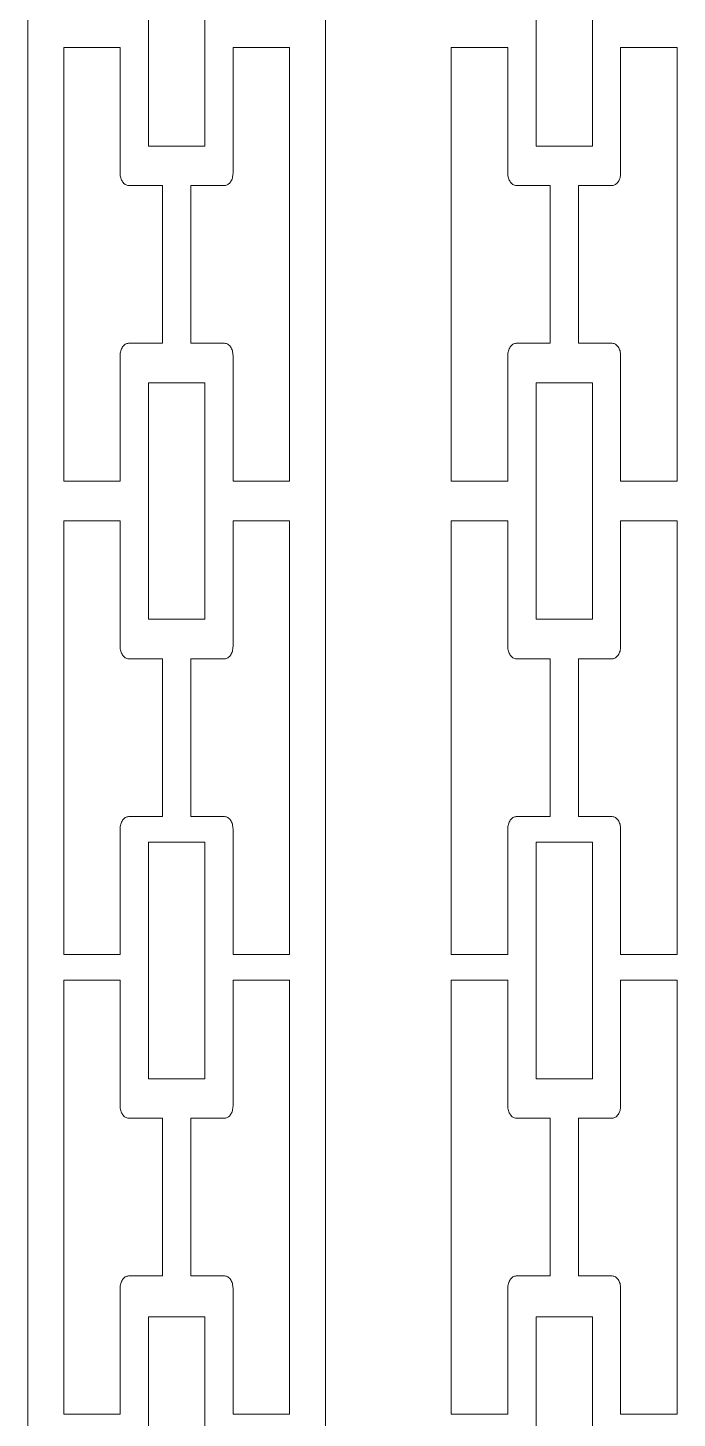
# Model space of a CAD drawing. Header units: centimetres. Extents: x 10.1 to 19.8, y -9.5 to 9.5.
# Drawn here: x 10.118 to 11.92, y 1.97 to 5.829 of the extents above; entities that cross this region are included whole.
import ezdxf

# ---------------------------------------------------------------- set-up
doc = ezdxf.new("R2010")
doc.units = ezdxf.units.CM
doc.header["$MEASUREMENT"] = 0
doc.layers.add('layer 1', color=7, linetype='Continuous')

msp = doc.modelspace()

# ---------------------------------------------------------------- linework, layer by layer
at = {"layer": 'layer 1', "color": 250, "lineweight": 9}
for points, knots in [([(10.11781, 9.45931), (10.39316, 9.45931), (10.66852, 9.45931), (10.94387, 9.45931), (10.94387, 9.45931), (10.94387, 3.12603), (10.94387, -3.20733), (10.94387, -9.54069), (10.94387, -9.54069), (10.66852, -9.54069), (10.39316, -9.54069), (10.11781, -9.54069), (10.11781, -9.54069), (10.11781, -3.20733), (10.11781, 3.12603), (10.11781, 9.45931)], [0, 0, 0, 0, 0.2, 0.2, 0.2, 0.2, 0.4, 0.4, 0.4, 0.4, 0.6, 0.6, 0.6, 0.6, 1, 1, 1, 1]), ([(10.4525, 5.50107), (10.4525, 5.71998), (10.4525, 5.93887), (10.4525, 6.15788), (10.4525, 6.15788), (10.50469, 6.15788), (10.55698, 6.15788), (10.60922, 6.15788), (10.60922, 6.15788), (10.60922, 5.93887), (10.60922, 5.71998), (10.60922, 5.50107), (10.60922, 5.50107), (10.55698, 5.50107), (10.50469, 5.50107), (10.4525, 5.50107)], [0, 0, 0, 0, 0.2, 0.2, 0.2, 0.2, 0.4, 0.4, 0.4, 0.4, 0.6, 0.6, 0.6, 0.6, 1, 1, 1, 1]), ([(11.52823, 5.50107), (11.52823, 5.71998), (11.52823, 5.93887), (11.52823, 6.15788), (11.52823, 6.15788), (11.58049, 6.15788), (11.63273, 6.15788), (11.68497, 6.15788), (11.68497, 6.15788), (11.68497, 5.93887), (11.68497, 5.71998), (11.68497, 5.50107), (11.68497, 5.50107), (11.63273, 5.50107), (11.58049, 5.50107), (11.52823, 5.50107)], [0, 0, 0, 0, 0.2, 0.2, 0.2, 0.2, 0.4, 0.4, 0.4, 0.4, 0.6, 0.6, 0.6, 0.6, 1, 1, 1, 1]), ([(10.21734, 4.57075), (10.21734, 4.9721), (10.21734, 5.37338), (10.21734, 5.77475), (10.21734, 5.77475), (10.2696, 5.77475), (10.32184, 5.77475), (10.37408, 5.77475), (10.37408, 5.77475), (10.37408, 5.65851), (10.37408, 5.54224), (10.37408, 5.42608), (10.37408, 5.42608), (10.37422, 5.42367), (10.37439, 5.42128), (10.3745, 5.41896), (10.3745, 5.41896), (10.37494, 5.4168), (10.37543, 5.41474), (10.37585, 5.41265), (10.37585, 5.41265), (10.37661, 5.41072), (10.37743, 5.40882), (10.37821, 5.40689), (10.37821, 5.40689), (10.37914, 5.40513), (10.38005, 5.40346), (10.38093, 5.40169), (10.38093, 5.40169), (10.38214, 5.40032), (10.3833, 5.39898), (10.38448, 5.39761), (10.38448, 5.39761), (10.38576, 5.39649), (10.38708, 5.39538), (10.3884, 5.39427), (10.3884, 5.39427), (10.38989, 5.39362), (10.3914, 5.39306), (10.39293, 5.39241), (10.39293, 5.39241), (10.39448, 5.39209), (10.39604, 5.39185), (10.39762, 5.39153), (10.39762, 5.39153), (10.42895, 5.39153), (10.46032, 5.39153), (10.49168, 5.39153), (10.49168, 5.39153), (10.49168, 5.24569), (10.49168, 5.09979), (10.49168, 4.95398), (10.49168, 4.95398), (10.46032, 4.95398), (10.42895, 4.95398), (10.39762, 4.95398), (10.39762, 4.95398), (10.39604, 4.95365), (10.39448, 4.9534), (10.39293, 4.95307), (10.39293, 4.95307), (10.3914, 4.95235), (10.38989, 4.95163), (10.3884, 4.95094), (10.3884, 4.95094), (10.38708, 4.9498), (10.38576, 4.94878), (10.38448, 4.94764), (10.38448, 4.94764), (10.3833, 4.9463), (10.38214, 4.94493), (10.38093, 4.94358), (10.38093, 4.94358), (10.38005, 4.94189), (10.37914, 4.94028), (10.37821, 4.93861), (10.37821, 4.93861), (10.37743, 4.93662), (10.37661, 4.93462), (10.37585, 4.93263), (10.37585, 4.93263), (10.37543, 4.93047), (10.37494, 4.92838), (10.3745, 4.92631), (10.3745, 4.92631), (10.37439, 4.92399), (10.37422, 4.92174), (10.37408, 4.91942), (10.37408, 4.91942), (10.37408, 4.80325), (10.37408, 4.687), (10.37408, 4.57075), (10.37408, 4.57075), (10.32184, 4.57075), (10.2696, 4.57075), (10.21734, 4.57075)], [0, 0, 0, 0, 0.04, 0.04, 0.04, 0.04, 0.08, 0.08, 0.08, 0.08, 0.12, 0.12, 0.12, 0.12, 0.16, 0.16, 0.16, 0.16, 0.2, 0.2, 0.2, 0.2, 0.24, 0.24, 0.24, 0.24, 0.28, 0.28, 0.28, 0.28, 0.32, 0.32, 0.32, 0.32, 0.36, 0.36, 0.36, 0.36, 0.4, 0.4, 0.4, 0.4, 0.44, 0.44, 0.44, 0.44, 0.48, 0.48, 0.48, 0.48, 0.52, 0.52, 0.52, 0.52, 0.56, 0.56, 0.56, 0.56, 0.6, 0.6, 0.6, 0.6, 0.64, 0.64, 0.64, 0.64, 0.68, 0.68, 0.68, 0.68, 0.72, 0.72, 0.72, 0.72, 0.76, 0.76, 0.76, 0.76, 0.8, 0.8, 0.8, 0.8, 0.84, 0.84, 0.84, 0.84, 0.88, 0.88, 0.88, 0.88, 0.92, 0.92, 0.92, 0.92, 1, 1, 1, 1]), ([(10.84433, 5.77475), (10.84433, 5.37338), (10.84433, 4.9721), (10.84433, 4.57075), (10.84433, 4.57075), (10.79205, 4.57075), (10.73972, 4.57075), (10.68738, 4.57075), (10.68738, 4.57075), (10.68738, 4.687), (10.68738, 4.80325), (10.68738, 4.91942), (10.68738, 4.91942), (10.68727, 4.92174), (10.68715, 4.92399), (10.68699, 4.92631), (10.68699, 4.92631), (10.68655, 4.92838), (10.68611, 4.93047), (10.68562, 4.93263), (10.68562, 4.93263), (10.6849, 4.93462), (10.68418, 4.93662), (10.68346, 4.93861), (10.68346, 4.93861), (10.68258, 4.94028), (10.68163, 4.94189), (10.68075, 4.94358), (10.68075, 4.94358), (10.67956, 4.94493), (10.67838, 4.9463), (10.67724, 4.94764), (10.67724, 4.94764), (10.67583, 4.94878), (10.67448, 4.9498), (10.67306, 4.95094), (10.67306, 4.95094), (10.67163, 4.95163), (10.67023, 4.95235), (10.66879, 4.95307), (10.66879, 4.95307), (10.66724, 4.9534), (10.66564, 4.95365), (10.66408, 4.95398), (10.66408, 4.95398), (10.63273, 4.95398), (10.60135, 4.95398), (10.57002, 4.95398), (10.57002, 4.95398), (10.57002, 5.09979), (10.57002, 5.24569), (10.57002, 5.39153), (10.57002, 5.39153), (10.60135, 5.39153), (10.63273, 5.39153), (10.66408, 5.39153), (10.66408, 5.39153), (10.66564, 5.39185), (10.66724, 5.39209), (10.66879, 5.39241), (10.66879, 5.39241), (10.67023, 5.39306), (10.67163, 5.39362), (10.67306, 5.39427), (10.67306, 5.39427), (10.67448, 5.39538), (10.67583, 5.39649), (10.67724, 5.39761), (10.67724, 5.39761), (10.67838, 5.39898), (10.67956, 5.40032), (10.68075, 5.40169), (10.68075, 5.40169), (10.68163, 5.40346), (10.68258, 5.40513), (10.68346, 5.40689), (10.68346, 5.40689), (10.68418, 5.40882), (10.6849, 5.41072), (10.68562, 5.41265), (10.68562, 5.41265), (10.68611, 5.41474), (10.68655, 5.4168), (10.68699, 5.41896), (10.68699, 5.41896), (10.68715, 5.42128), (10.68727, 5.42367), (10.68738, 5.42608), (10.68738, 5.42608), (10.68738, 5.54224), (10.68738, 5.65851), (10.68738, 5.77475), (10.68738, 5.77475), (10.73972, 5.77475), (10.79205, 5.77475), (10.84433, 5.77475)], [0, 0, 0, 0, 0.04, 0.04, 0.04, 0.04, 0.08, 0.08, 0.08, 0.08, 0.12, 0.12, 0.12, 0.12, 0.16, 0.16, 0.16, 0.16, 0.2, 0.2, 0.2, 0.2, 0.24, 0.24, 0.24, 0.24, 0.28, 0.28, 0.28, 0.28, 0.32, 0.32, 0.32, 0.32, 0.36, 0.36, 0.36, 0.36, 0.4, 0.4, 0.4, 0.4, 0.44, 0.44, 0.44, 0.44, 0.48, 0.48, 0.48, 0.48, 0.52, 0.52, 0.52, 0.52, 0.56, 0.56, 0.56, 0.56, 0.6, 0.6, 0.6, 0.6, 0.64, 0.64, 0.64, 0.64, 0.68, 0.68, 0.68, 0.68, 0.72, 0.72, 0.72, 0.72, 0.76, 0.76, 0.76, 0.76, 0.8, 0.8, 0.8, 0.8, 0.84, 0.84, 0.84, 0.84, 0.88, 0.88, 0.88, 0.88, 0.92, 0.92, 0.92, 0.92, 1, 1, 1, 1]), ([(11.2931, 4.57075), (11.2931, 4.9721), (11.2931, 5.37338), (11.2931, 5.77475), (11.2931, 5.77475), (11.34533, 5.77475), (11.3976, 5.77475), (11.44984, 5.77475), (11.44984, 5.77475), (11.44984, 5.65851), (11.44984, 5.54224), (11.44984, 5.42608), (11.44984, 5.42608), (11.44998, 5.42367), (11.45012, 5.42128), (11.45026, 5.41896), (11.45026, 5.41896), (11.45067, 5.4168), (11.45116, 5.41474), (11.4516, 5.41265), (11.4516, 5.41265), (11.45239, 5.41072), (11.45316, 5.40882), (11.45397, 5.40689), (11.45397, 5.40689), (11.45487, 5.40513), (11.4558, 5.40346), (11.45673, 5.40169), (11.45673, 5.40169), (11.45787, 5.40032), (11.45907, 5.39898), (11.46023, 5.39761), (11.46023, 5.39761), (11.46156, 5.39649), (11.46283, 5.39538), (11.46416, 5.39427), (11.46416, 5.39427), (11.46564, 5.39362), (11.46715, 5.39306), (11.46868, 5.39241), (11.46868, 5.39241), (11.47024, 5.39209), (11.47179, 5.39185), (11.47335, 5.39153), (11.47335, 5.39153), (11.50472, 5.39153), (11.53608, 5.39153), (11.56741, 5.39153), (11.56741, 5.39153), (11.56741, 5.24569), (11.56741, 5.09979), (11.56741, 4.95398), (11.56741, 4.95398), (11.53608, 4.95398), (11.50472, 4.95398), (11.47335, 4.95398), (11.47335, 4.95398), (11.47179, 4.95365), (11.47024, 4.9534), (11.46868, 4.95307), (11.46868, 4.95307), (11.46715, 4.95235), (11.46564, 4.95163), (11.46416, 4.95094), (11.46416, 4.95094), (11.46283, 4.9498), (11.46156, 4.94878), (11.46023, 4.94764), (11.46023, 4.94764), (11.45907, 4.9463), (11.45787, 4.94493), (11.45673, 4.94358), (11.45673, 4.94358), (11.4558, 4.94189), (11.45487, 4.94028), (11.45397, 4.93861), (11.45397, 4.93861), (11.45316, 4.93662), (11.45239, 4.93462), (11.4516, 4.93263), (11.4516, 4.93263), (11.45116, 4.93047), (11.45067, 4.92838), (11.45026, 4.92631), (11.45026, 4.92631), (11.45012, 4.92399), (11.44998, 4.92174), (11.44984, 4.91942), (11.44984, 4.91942), (11.44984, 4.80325), (11.44984, 4.687), (11.44984, 4.57075), (11.44984, 4.57075), (11.3976, 4.57075), (11.34533, 4.57075), (11.2931, 4.57075)], [0, 0, 0, 0, 0.04, 0.04, 0.04, 0.04, 0.08, 0.08, 0.08, 0.08, 0.12, 0.12, 0.12, 0.12, 0.16, 0.16, 0.16, 0.16, 0.2, 0.2, 0.2, 0.2, 0.24, 0.24, 0.24, 0.24, 0.28, 0.28, 0.28, 0.28, 0.32, 0.32, 0.32, 0.32, 0.36, 0.36, 0.36, 0.36, 0.4, 0.4, 0.4, 0.4, 0.44, 0.44, 0.44, 0.44, 0.48, 0.48, 0.48, 0.48, 0.52, 0.52, 0.52, 0.52, 0.56, 0.56, 0.56, 0.56, 0.6, 0.6, 0.6, 0.6, 0.64, 0.64, 0.64, 0.64, 0.68, 0.68, 0.68, 0.68, 0.72, 0.72, 0.72, 0.72, 0.76, 0.76, 0.76, 0.76, 0.8, 0.8, 0.8, 0.8, 0.84, 0.84, 0.84, 0.84, 0.88, 0.88, 0.88, 0.88, 0.92, 0.92, 0.92, 0.92, 1, 1, 1, 1]), ([(11.92006, 5.77475), (11.92006, 5.37338), (11.92006, 4.9721), (11.92006, 4.57075), (11.92006, 4.57075), (11.8678, 4.57075), (11.81547, 4.57075), (11.76314, 4.57075), (11.76314, 4.57075), (11.76314, 4.687), (11.76314, 4.80325), (11.76314, 4.91942), (11.76314, 4.91942), (11.76302, 4.92174), (11.76288, 4.92399), (11.76279, 4.92631), (11.76279, 4.92631), (11.7623, 4.92838), (11.76186, 4.93047), (11.76137, 4.93263), (11.76137, 4.93263), (11.76065, 4.93462), (11.75993, 4.93662), (11.75921, 4.93861), (11.75921, 4.93861), (11.75833, 4.94028), (11.7574, 4.94189), (11.7565, 4.94358), (11.7565, 4.94358), (11.75529, 4.94493), (11.75413, 4.9463), (11.75297, 4.94764), (11.75297, 4.94764), (11.75158, 4.94878), (11.75021, 4.9498), (11.74886, 4.95094), (11.74886, 4.95094), (11.74743, 4.95163), (11.74599, 4.95235), (11.74455, 4.95307), (11.74455, 4.95307), (11.74299, 4.9534), (11.74139, 4.95365), (11.73984, 4.95398), (11.73984, 4.95398), (11.70848, 4.95398), (11.67715, 4.95398), (11.64578, 4.95398), (11.64578, 4.95398), (11.64578, 5.09979), (11.64578, 5.24569), (11.64578, 5.39153), (11.64578, 5.39153), (11.67715, 5.39153), (11.70848, 5.39153), (11.73984, 5.39153), (11.73984, 5.39153), (11.74139, 5.39185), (11.74299, 5.39209), (11.74455, 5.39241), (11.74455, 5.39241), (11.74599, 5.39306), (11.74743, 5.39362), (11.74886, 5.39427), (11.74886, 5.39427), (11.75021, 5.39538), (11.75158, 5.39649), (11.75297, 5.39761), (11.75297, 5.39761), (11.75413, 5.39898), (11.75529, 5.40032), (11.7565, 5.40169), (11.7565, 5.40169), (11.7574, 5.40346), (11.75833, 5.40513), (11.75921, 5.40689), (11.75921, 5.40689), (11.75993, 5.40882), (11.76065, 5.41072), (11.76137, 5.41265), (11.76137, 5.41265), (11.76186, 5.41474), (11.7623, 5.4168), (11.76279, 5.41896), (11.76279, 5.41896), (11.76288, 5.42128), (11.76302, 5.42367), (11.76314, 5.42608), (11.76314, 5.42608), (11.76314, 5.54224), (11.76314, 5.65851), (11.76314, 5.77475), (11.76314, 5.77475), (11.81547, 5.77475), (11.8678, 5.77475), (11.92006, 5.77475)], [0, 0, 0, 0, 0.04, 0.04, 0.04, 0.04, 0.08, 0.08, 0.08, 0.08, 0.12, 0.12, 0.12, 0.12, 0.16, 0.16, 0.16, 0.16, 0.2, 0.2, 0.2, 0.2, 0.24, 0.24, 0.24, 0.24, 0.28, 0.28, 0.28, 0.28, 0.32, 0.32, 0.32, 0.32, 0.36, 0.36, 0.36, 0.36, 0.4, 0.4, 0.4, 0.4, 0.44, 0.44, 0.44, 0.44, 0.48, 0.48, 0.48, 0.48, 0.52, 0.52, 0.52, 0.52, 0.56, 0.56, 0.56, 0.56, 0.6, 0.6, 0.6, 0.6, 0.64, 0.64, 0.64, 0.64, 0.68, 0.68, 0.68, 0.68, 0.72, 0.72, 0.72, 0.72, 0.76, 0.76, 0.76, 0.76, 0.8, 0.8, 0.8, 0.8, 0.84, 0.84, 0.84, 0.84, 0.88, 0.88, 0.88, 0.88, 0.92, 0.92, 0.92, 0.92, 1, 1, 1, 1]), ([(10.4525, 4.18762), (10.4525, 4.40647), (10.4525, 4.62536), (10.4525, 4.84418), (10.4525, 4.84418), (10.50469, 4.84418), (10.55698, 4.84418), (10.60922, 4.84418), (10.60922, 4.84418), (10.60922, 4.62536), (10.60922, 4.40647), (10.60922, 4.18762), (10.60922, 4.18762), (10.55698, 4.18762), (10.50469, 4.18762), (10.4525, 4.18762)], [0, 0, 0, 0, 0.2, 0.2, 0.2, 0.2, 0.4, 0.4, 0.4, 0.4, 0.6, 0.6, 0.6, 0.6, 1, 1, 1, 1]), ([(11.52823, 4.18762), (11.52823, 4.40647), (11.52823, 4.62536), (11.52823, 4.84418), (11.52823, 4.84418), (11.58049, 4.84418), (11.63273, 4.84418), (11.68497, 4.84418), (11.68497, 4.84418), (11.68497, 4.62536), (11.68497, 4.40647), (11.68497, 4.18762), (11.68497, 4.18762), (11.63273, 4.18762), (11.58049, 4.18762), (11.52823, 4.18762)], [0, 0, 0, 0, 0.2, 0.2, 0.2, 0.2, 0.4, 0.4, 0.4, 0.4, 0.6, 0.6, 0.6, 0.6, 1, 1, 1, 1]), ([(10.21734, 3.25685), (10.21734, 3.65826), (10.21734, 4.05961), (10.21734, 4.46108), (10.21734, 4.46108), (10.2696, 4.46108), (10.32184, 4.46108), (10.37408, 4.46108), (10.37408, 4.46108), (10.37408, 4.34481), (10.37408, 4.22856), (10.37408, 4.11239), (10.37408, 4.11239), (10.37422, 4.11006), (10.37439, 4.10784), (10.3745, 4.10552), (10.3745, 4.10552), (10.37494, 4.10336), (10.37543, 4.10113), (10.37585, 4.09897), (10.37585, 4.09897), (10.37661, 4.09705), (10.37743, 4.09512), (10.37821, 4.09322), (10.37821, 4.09322), (10.37914, 4.09145), (10.38005, 4.08976), (10.38093, 4.08802), (10.38093, 4.08802), (10.38214, 4.08665), (10.3833, 4.08528), (10.38448, 4.08393), (10.38448, 4.08393), (10.38576, 4.08282), (10.38708, 4.08171), (10.3884, 4.08066), (10.3884, 4.08066), (10.38989, 4.08001), (10.3914, 4.07936), (10.39293, 4.07873), (10.39293, 4.07873), (10.39448, 4.07841), (10.39604, 4.07818), (10.39762, 4.07785), (10.39762, 4.07785), (10.42895, 4.07785), (10.46032, 4.07785), (10.49168, 4.07785), (10.49168, 4.07785), (10.49168, 3.93195), (10.49168, 3.78595), (10.49168, 3.63995), (10.49168, 3.63995), (10.46032, 3.63995), (10.42895, 3.63995), (10.39762, 3.63995), (10.39762, 3.63995), (10.39604, 3.63979), (10.39448, 3.63965), (10.39293, 3.63949), (10.39293, 3.63949), (10.3914, 3.63868), (10.38989, 3.63796), (10.3884, 3.63724), (10.3884, 3.63724), (10.38708, 3.63629), (10.38576, 3.63524), (10.38448, 3.6342), (10.38448, 3.6342), (10.3833, 3.63276), (10.38214, 3.63132), (10.38093, 3.62988), (10.38093, 3.62988), (10.38005, 3.62812), (10.37914, 3.62635), (10.37821, 3.62468), (10.37821, 3.62468), (10.37743, 3.62278), (10.37661, 3.62085), (10.37585, 3.61893), (10.37585, 3.61893), (10.37543, 3.6167), (10.37494, 3.61454), (10.3745, 3.61238), (10.3745, 3.61238), (10.37439, 3.61006), (10.37422, 3.60781), (10.37408, 3.60551), (10.37408, 3.60551), (10.37408, 3.48925), (10.37408, 3.37309), (10.37408, 3.25685), (10.37408, 3.25685), (10.32184, 3.25685), (10.2696, 3.25685), (10.21734, 3.25685)], [0, 0, 0, 0, 0.04, 0.04, 0.04, 0.04, 0.08, 0.08, 0.08, 0.08, 0.12, 0.12, 0.12, 0.12, 0.16, 0.16, 0.16, 0.16, 0.2, 0.2, 0.2, 0.2, 0.24, 0.24, 0.24, 0.24, 0.28, 0.28, 0.28, 0.28, 0.32, 0.32, 0.32, 0.32, 0.36, 0.36, 0.36, 0.36, 0.4, 0.4, 0.4, 0.4, 0.44, 0.44, 0.44, 0.44, 0.48, 0.48, 0.48, 0.48, 0.52, 0.52, 0.52, 0.52, 0.56, 0.56, 0.56, 0.56, 0.6, 0.6, 0.6, 0.6, 0.64, 0.64, 0.64, 0.64, 0.68, 0.68, 0.68, 0.68, 0.72, 0.72, 0.72, 0.72, 0.76, 0.76, 0.76, 0.76, 0.8, 0.8, 0.8, 0.8, 0.84, 0.84, 0.84, 0.84, 0.88, 0.88, 0.88, 0.88, 0.92, 0.92, 0.92, 0.92, 1, 1, 1, 1]), ([(10.84433, 4.46108), (10.84433, 4.05961), (10.84433, 3.65826), (10.84433, 3.25685), (10.84433, 3.25685), (10.79205, 3.25685), (10.73972, 3.25685), (10.68738, 3.25685), (10.68738, 3.25685), (10.68738, 3.37309), (10.68738, 3.48925), (10.68738, 3.60551), (10.68738, 3.60551), (10.68727, 3.60781), (10.68715, 3.61006), (10.68699, 3.61238), (10.68699, 3.61238), (10.68655, 3.61454), (10.68611, 3.6167), (10.68562, 3.61893), (10.68562, 3.61893), (10.6849, 3.62085), (10.68418, 3.62278), (10.68346, 3.62468), (10.68346, 3.62468), (10.68258, 3.62635), (10.68163, 3.62812), (10.68075, 3.62988), (10.68075, 3.62988), (10.67956, 3.63132), (10.67838, 3.63276), (10.67724, 3.6342), (10.67724, 3.6342), (10.67583, 3.63524), (10.67448, 3.63629), (10.67306, 3.63724), (10.67306, 3.63724), (10.67163, 3.63796), (10.67023, 3.63868), (10.66879, 3.63949), (10.66879, 3.63949), (10.66724, 3.63965), (10.66564, 3.63979), (10.66408, 3.63995), (10.66408, 3.63995), (10.63273, 3.63995), (10.60135, 3.63995), (10.57002, 3.63995), (10.57002, 3.63995), (10.57002, 3.78595), (10.57002, 3.93195), (10.57002, 4.07785), (10.57002, 4.07785), (10.60135, 4.07785), (10.63273, 4.07785), (10.66408, 4.07785), (10.66408, 4.07785), (10.66564, 4.07818), (10.66724, 4.07841), (10.66879, 4.07873), (10.66879, 4.07873), (10.67023, 4.07936), (10.67163, 4.08001), (10.67306, 4.08066), (10.67306, 4.08066), (10.67448, 4.08171), (10.67583, 4.08282), (10.67724, 4.08393), (10.67724, 4.08393), (10.67838, 4.08528), (10.67956, 4.08665), (10.68075, 4.08802), (10.68075, 4.08802), (10.68163, 4.08976), (10.68258, 4.09145), (10.68346, 4.09322), (10.68346, 4.09322), (10.68418, 4.09512), (10.6849, 4.09705), (10.68562, 4.09897), (10.68562, 4.09897), (10.68611, 4.10113), (10.68655, 4.10336), (10.68699, 4.10552), (10.68699, 4.10552), (10.68715, 4.10784), (10.68727, 4.11006), (10.68738, 4.11239), (10.68738, 4.11239), (10.68738, 4.22856), (10.68738, 4.34481), (10.68738, 4.46108), (10.68738, 4.46108), (10.73972, 4.46108), (10.79205, 4.46108), (10.84433, 4.46108)], [0, 0, 0, 0, 0.04, 0.04, 0.04, 0.04, 0.08, 0.08, 0.08, 0.08, 0.12, 0.12, 0.12, 0.12, 0.16, 0.16, 0.16, 0.16, 0.2, 0.2, 0.2, 0.2, 0.24, 0.24, 0.24, 0.24, 0.28, 0.28, 0.28, 0.28, 0.32, 0.32, 0.32, 0.32, 0.36, 0.36, 0.36, 0.36, 0.4, 0.4, 0.4, 0.4, 0.44, 0.44, 0.44, 0.44, 0.48, 0.48, 0.48, 0.48, 0.52, 0.52, 0.52, 0.52, 0.56, 0.56, 0.56, 0.56, 0.6, 0.6, 0.6, 0.6, 0.64, 0.64, 0.64, 0.64, 0.68, 0.68, 0.68, 0.68, 0.72, 0.72, 0.72, 0.72, 0.76, 0.76, 0.76, 0.76, 0.8, 0.8, 0.8, 0.8, 0.84, 0.84, 0.84, 0.84, 0.88, 0.88, 0.88, 0.88, 0.92, 0.92, 0.92, 0.92, 1, 1, 1, 1]), ([(11.2931, 3.25685), (11.2931, 3.65826), (11.2931, 4.05961), (11.2931, 4.46108), (11.2931, 4.46108), (11.34533, 4.46108), (11.3976, 4.46108), (11.44984, 4.46108), (11.44984, 4.46108), (11.44984, 4.34481), (11.44984, 4.22856), (11.44984, 4.11239), (11.44984, 4.11239), (11.44998, 4.11006), (11.45012, 4.10784), (11.45026, 4.10552), (11.45026, 4.10552), (11.45067, 4.10336), (11.45116, 4.10113), (11.4516, 4.09897), (11.4516, 4.09897), (11.45239, 4.09705), (11.45316, 4.09512), (11.45397, 4.09322), (11.45397, 4.09322), (11.45487, 4.09145), (11.4558, 4.08976), (11.45673, 4.08802), (11.45673, 4.08802), (11.45787, 4.08665), (11.45907, 4.08528), (11.46023, 4.08393), (11.46023, 4.08393), (11.46156, 4.08282), (11.46283, 4.08171), (11.46416, 4.08066), (11.46416, 4.08066), (11.46564, 4.08001), (11.46715, 4.07936), (11.46868, 4.07873), (11.46868, 4.07873), (11.47024, 4.07841), (11.47179, 4.07818), (11.47335, 4.07785), (11.47335, 4.07785), (11.50472, 4.07785), (11.53608, 4.07785), (11.56741, 4.07785), (11.56741, 4.07785), (11.56741, 3.93195), (11.56741, 3.78595), (11.56741, 3.63995), (11.56741, 3.63995), (11.53608, 3.63995), (11.50472, 3.63995), (11.47335, 3.63995), (11.47335, 3.63995), (11.47179, 3.63979), (11.47024, 3.63965), (11.46868, 3.63949), (11.46868, 3.63949), (11.46715, 3.63868), (11.46564, 3.63796), (11.46416, 3.63724), (11.46416, 3.63724), (11.46283, 3.63629), (11.46156, 3.63524), (11.46023, 3.6342), (11.46023, 3.6342), (11.45907, 3.63276), (11.45787, 3.63132), (11.45673, 3.62988), (11.45673, 3.62988), (11.4558, 3.62812), (11.45487, 3.62635), (11.45397, 3.62468), (11.45397, 3.62468), (11.45316, 3.62278), (11.45239, 3.62085), (11.4516, 3.61893), (11.4516, 3.61893), (11.45116, 3.6167), (11.45067, 3.61454), (11.45026, 3.61238), (11.45026, 3.61238), (11.45012, 3.61006), (11.44998, 3.60781), (11.44984, 3.60551), (11.44984, 3.60551), (11.44984, 3.48925), (11.44984, 3.37309), (11.44984, 3.25685), (11.44984, 3.25685), (11.3976, 3.25685), (11.34533, 3.25685), (11.2931, 3.25685)], [0, 0, 0, 0, 0.04, 0.04, 0.04, 0.04, 0.08, 0.08, 0.08, 0.08, 0.12, 0.12, 0.12, 0.12, 0.16, 0.16, 0.16, 0.16, 0.2, 0.2, 0.2, 0.2, 0.24, 0.24, 0.24, 0.24, 0.28, 0.28, 0.28, 0.28, 0.32, 0.32, 0.32, 0.32, 0.36, 0.36, 0.36, 0.36, 0.4, 0.4, 0.4, 0.4, 0.44, 0.44, 0.44, 0.44, 0.48, 0.48, 0.48, 0.48, 0.52, 0.52, 0.52, 0.52, 0.56, 0.56, 0.56, 0.56, 0.6, 0.6, 0.6, 0.6, 0.64, 0.64, 0.64, 0.64, 0.68, 0.68, 0.68, 0.68, 0.72, 0.72, 0.72, 0.72, 0.76, 0.76, 0.76, 0.76, 0.8, 0.8, 0.8, 0.8, 0.84, 0.84, 0.84, 0.84, 0.88, 0.88, 0.88, 0.88, 0.92, 0.92, 0.92, 0.92, 1, 1, 1, 1]), ([(11.92006, 4.46108), (11.92006, 4.05961), (11.92006, 3.65826), (11.92006, 3.25685), (11.92006, 3.25685), (11.8678, 3.25685), (11.81547, 3.25685), (11.76314, 3.25685), (11.76314, 3.25685), (11.76314, 3.37309), (11.76314, 3.48925), (11.76314, 3.60551), (11.76314, 3.60551), (11.76302, 3.60781), (11.76288, 3.61006), (11.76279, 3.61238), (11.76279, 3.61238), (11.7623, 3.61454), (11.76186, 3.6167), (11.76137, 3.61893), (11.76137, 3.61893), (11.76065, 3.62085), (11.75993, 3.62278), (11.75921, 3.62468), (11.75921, 3.62468), (11.75833, 3.62635), (11.7574, 3.62812), (11.7565, 3.62988), (11.7565, 3.62988), (11.75529, 3.63132), (11.75413, 3.63276), (11.75297, 3.6342), (11.75297, 3.6342), (11.75158, 3.63524), (11.75021, 3.63629), (11.74886, 3.63724), (11.74886, 3.63724), (11.74743, 3.63796), (11.74599, 3.63868), (11.74455, 3.63949), (11.74455, 3.63949), (11.74299, 3.63965), (11.74139, 3.63979), (11.73984, 3.63995), (11.73984, 3.63995), (11.70848, 3.63995), (11.67715, 3.63995), (11.64578, 3.63995), (11.64578, 3.63995), (11.64578, 3.78595), (11.64578, 3.93195), (11.64578, 4.07785), (11.64578, 4.07785), (11.67715, 4.07785), (11.70848, 4.07785), (11.73984, 4.07785), (11.73984, 4.07785), (11.74139, 4.07818), (11.74299, 4.07841), (11.74455, 4.07873), (11.74455, 4.07873), (11.74599, 4.07936), (11.74743, 4.08001), (11.74886, 4.08066), (11.74886, 4.08066), (11.75021, 4.08171), (11.75158, 4.08282), (11.75297, 4.08393), (11.75297, 4.08393), (11.75413, 4.08528), (11.75529, 4.08665), (11.7565, 4.08802), (11.7565, 4.08802), (11.7574, 4.08976), (11.75833, 4.09145), (11.75921, 4.09322), (11.75921, 4.09322), (11.75993, 4.09512), (11.76065, 4.09705), (11.76137, 4.09897), (11.76137, 4.09897), (11.76186, 4.10113), (11.7623, 4.10336), (11.76279, 4.10552), (11.76279, 4.10552), (11.76288, 4.10784), (11.76302, 4.11006), (11.76314, 4.11239), (11.76314, 4.11239), (11.76314, 4.22856), (11.76314, 4.34481), (11.76314, 4.46108), (11.76314, 4.46108), (11.81547, 4.46108), (11.8678, 4.46108), (11.92006, 4.46108)], [0, 0, 0, 0, 0.04, 0.04, 0.04, 0.04, 0.08, 0.08, 0.08, 0.08, 0.12, 0.12, 0.12, 0.12, 0.16, 0.16, 0.16, 0.16, 0.2, 0.2, 0.2, 0.2, 0.24, 0.24, 0.24, 0.24, 0.28, 0.28, 0.28, 0.28, 0.32, 0.32, 0.32, 0.32, 0.36, 0.36, 0.36, 0.36, 0.4, 0.4, 0.4, 0.4, 0.44, 0.44, 0.44, 0.44, 0.48, 0.48, 0.48, 0.48, 0.52, 0.52, 0.52, 0.52, 0.56, 0.56, 0.56, 0.56, 0.6, 0.6, 0.6, 0.6, 0.64, 0.64, 0.64, 0.64, 0.68, 0.68, 0.68, 0.68, 0.72, 0.72, 0.72, 0.72, 0.76, 0.76, 0.76, 0.76, 0.8, 0.8, 0.8, 0.8, 0.84, 0.84, 0.84, 0.84, 0.88, 0.88, 0.88, 0.88, 0.92, 0.92, 0.92, 0.92, 1, 1, 1, 1]), ([(10.4525, 2.91224), (10.4525, 3.13116), (10.4525, 3.35014), (10.4525, 3.56903), (10.4525, 3.56903), (10.50469, 3.56903), (10.55698, 3.56903), (10.60922, 3.56903), (10.60922, 3.56903), (10.60922, 3.35014), (10.60922, 3.13116), (10.60922, 2.91224), (10.60922, 2.91224), (10.55698, 2.91224), (10.50469, 2.91224), (10.4525, 2.91224)], [0, 0, 0, 0, 0.2, 0.2, 0.2, 0.2, 0.4, 0.4, 0.4, 0.4, 0.6, 0.6, 0.6, 0.6, 1, 1, 1, 1]), ([(11.52823, 2.91224), (11.52823, 3.13116), (11.52823, 3.35014), (11.52823, 3.56903), (11.52823, 3.56903), (11.58049, 3.56903), (11.63273, 3.56903), (11.68497, 3.56903), (11.68497, 3.56903), (11.68497, 3.35014), (11.68497, 3.13116), (11.68497, 2.91224), (11.68497, 2.91224), (11.63273, 2.91224), (11.58049, 2.91224), (11.52823, 2.91224)], [0, 0, 0, 0, 0.2, 0.2, 0.2, 0.2, 0.4, 0.4, 0.4, 0.4, 0.6, 0.6, 0.6, 0.6, 1, 1, 1, 1]), ([(10.21734, 1.9817), (10.21734, 2.38311), (10.21734, 2.78448), (10.21734, 3.18592), (10.21734, 3.18592), (10.2696, 3.18592), (10.32184, 3.18592), (10.37408, 3.18592), (10.37408, 3.18592), (10.37408, 3.06966), (10.37408, 2.95341), (10.37408, 2.83726), (10.37408, 2.83726), (10.37422, 2.83491), (10.37439, 2.83269), (10.3745, 2.83037), (10.3745, 2.83037), (10.37494, 2.82821), (10.37543, 2.82598), (10.37585, 2.82382), (10.37585, 2.82382), (10.37661, 2.82189), (10.37743, 2.81997), (10.37821, 2.81807), (10.37821, 2.81807), (10.37914, 2.81646), (10.38005, 2.81479), (10.38093, 2.8131), (10.38093, 2.8131), (10.38214, 2.81159), (10.3833, 2.81006), (10.38448, 2.80846), (10.38448, 2.80846), (10.38576, 2.80751), (10.38708, 2.80646), (10.3884, 2.80551), (10.3884, 2.80551), (10.38989, 2.80486), (10.3914, 2.80423), (10.39293, 2.80358), (10.39293, 2.80358), (10.39448, 2.80326), (10.39604, 2.80303), (10.39762, 2.8027), (10.39762, 2.8027), (10.42895, 2.8027), (10.46032, 2.8027), (10.49168, 2.8027), (10.49168, 2.8027), (10.49168, 2.6568), (10.49168, 2.5108), (10.49168, 2.36483), (10.49168, 2.36483), (10.46032, 2.36483), (10.42895, 2.36483), (10.39762, 2.36483), (10.39762, 2.36483), (10.39604, 2.36466), (10.39448, 2.3645), (10.39293, 2.36434), (10.39293, 2.36434), (10.3914, 2.36369), (10.38989, 2.36306), (10.3884, 2.36241), (10.3884, 2.36241), (10.38708, 2.36121), (10.38576, 2.36002), (10.38448, 2.35881), (10.38448, 2.35881), (10.3833, 2.35745), (10.38214, 2.3561), (10.38093, 2.35473), (10.38093, 2.35473), (10.38005, 2.35306), (10.37914, 2.35146), (10.37821, 2.34979), (10.37821, 2.34979), (10.37743, 2.34786), (10.37661, 2.34593), (10.37585, 2.34403), (10.37585, 2.34403), (10.37543, 2.34178), (10.37494, 2.33946), (10.3745, 2.33723), (10.3745, 2.33723), (10.37439, 2.33498), (10.37422, 2.33282), (10.37408, 2.33069), (10.37408, 2.33069), (10.37408, 2.21435), (10.37408, 2.09801), (10.37408, 1.9817), (10.37408, 1.9817), (10.32184, 1.9817), (10.2696, 1.9817), (10.21734, 1.9817)], [0, 0, 0, 0, 0.04, 0.04, 0.04, 0.04, 0.08, 0.08, 0.08, 0.08, 0.12, 0.12, 0.12, 0.12, 0.16, 0.16, 0.16, 0.16, 0.2, 0.2, 0.2, 0.2, 0.24, 0.24, 0.24, 0.24, 0.28, 0.28, 0.28, 0.28, 0.32, 0.32, 0.32, 0.32, 0.36, 0.36, 0.36, 0.36, 0.4, 0.4, 0.4, 0.4, 0.44, 0.44, 0.44, 0.44, 0.48, 0.48, 0.48, 0.48, 0.52, 0.52, 0.52, 0.52, 0.56, 0.56, 0.56, 0.56, 0.6, 0.6, 0.6, 0.6, 0.64, 0.64, 0.64, 0.64, 0.68, 0.68, 0.68, 0.68, 0.72, 0.72, 0.72, 0.72, 0.76, 0.76, 0.76, 0.76, 0.8, 0.8, 0.8, 0.8, 0.84, 0.84, 0.84, 0.84, 0.88, 0.88, 0.88, 0.88, 0.92, 0.92, 0.92, 0.92, 1, 1, 1, 1]), ([(10.84433, 3.18592), (10.84433, 2.78448), (10.84433, 2.38311), (10.84433, 1.9817), (10.84433, 1.9817), (10.79205, 1.9817), (10.73972, 1.9817), (10.68738, 1.9817), (10.68738, 1.9817), (10.68738, 2.09801), (10.68738, 2.21435), (10.68738, 2.33069), (10.68738, 2.33069), (10.68727, 2.33282), (10.68715, 2.33498), (10.68699, 2.33723), (10.68699, 2.33723), (10.68655, 2.33946), (10.68611, 2.34178), (10.68562, 2.34403), (10.68562, 2.34403), (10.6849, 2.34593), (10.68418, 2.34786), (10.68346, 2.34979), (10.68346, 2.34979), (10.68258, 2.35146), (10.68163, 2.35306), (10.68075, 2.35473), (10.68075, 2.35473), (10.67956, 2.3561), (10.67838, 2.35745), (10.67724, 2.35881), (10.67724, 2.35881), (10.67583, 2.36002), (10.67448, 2.36121), (10.67306, 2.36241), (10.67306, 2.36241), (10.67163, 2.36306), (10.67023, 2.36369), (10.66879, 2.36434), (10.66879, 2.36434), (10.66724, 2.3645), (10.66564, 2.36466), (10.66408, 2.36483), (10.66408, 2.36483), (10.63273, 2.36483), (10.60135, 2.36483), (10.57002, 2.36483), (10.57002, 2.36483), (10.57002, 2.5108), (10.57002, 2.6568), (10.57002, 2.8027), (10.57002, 2.8027), (10.60135, 2.8027), (10.63273, 2.8027), (10.66408, 2.8027), (10.66408, 2.8027), (10.66564, 2.80303), (10.66724, 2.80326), (10.66879, 2.80358), (10.66879, 2.80358), (10.67023, 2.80423), (10.67163, 2.80486), (10.67306, 2.80551), (10.67306, 2.80551), (10.67448, 2.80646), (10.67583, 2.80751), (10.67724, 2.80846), (10.67724, 2.80846), (10.67838, 2.81006), (10.67956, 2.81159), (10.68075, 2.8131), (10.68075, 2.8131), (10.68163, 2.81479), (10.68258, 2.81646), (10.68346, 2.81807), (10.68346, 2.81807), (10.68418, 2.81997), (10.6849, 2.82189), (10.68562, 2.82382), (10.68562, 2.82382), (10.68611, 2.82598), (10.68655, 2.82821), (10.68699, 2.83037), (10.68699, 2.83037), (10.68715, 2.83269), (10.68727, 2.83491), (10.68738, 2.83726), (10.68738, 2.83726), (10.68738, 2.95341), (10.68738, 3.06966), (10.68738, 3.18592), (10.68738, 3.18592), (10.73972, 3.18592), (10.79205, 3.18592), (10.84433, 3.18592)], [0, 0, 0, 0, 0.04, 0.04, 0.04, 0.04, 0.08, 0.08, 0.08, 0.08, 0.12, 0.12, 0.12, 0.12, 0.16, 0.16, 0.16, 0.16, 0.2, 0.2, 0.2, 0.2, 0.24, 0.24, 0.24, 0.24, 0.28, 0.28, 0.28, 0.28, 0.32, 0.32, 0.32, 0.32, 0.36, 0.36, 0.36, 0.36, 0.4, 0.4, 0.4, 0.4, 0.44, 0.44, 0.44, 0.44, 0.48, 0.48, 0.48, 0.48, 0.52, 0.52, 0.52, 0.52, 0.56, 0.56, 0.56, 0.56, 0.6, 0.6, 0.6, 0.6, 0.64, 0.64, 0.64, 0.64, 0.68, 0.68, 0.68, 0.68, 0.72, 0.72, 0.72, 0.72, 0.76, 0.76, 0.76, 0.76, 0.8, 0.8, 0.8, 0.8, 0.84, 0.84, 0.84, 0.84, 0.88, 0.88, 0.88, 0.88, 0.92, 0.92, 0.92, 0.92, 1, 1, 1, 1]), ([(11.2931, 1.9817), (11.2931, 2.38311), (11.2931, 2.78448), (11.2931, 3.18592), (11.2931, 3.18592), (11.34533, 3.18592), (11.3976, 3.18592), (11.44984, 3.18592), (11.44984, 3.18592), (11.44984, 3.06966), (11.44984, 2.95341), (11.44984, 2.83726), (11.44984, 2.83726), (11.44998, 2.83491), (11.45012, 2.83269), (11.45026, 2.83037), (11.45026, 2.83037), (11.45067, 2.82821), (11.45116, 2.82598), (11.4516, 2.82382), (11.4516, 2.82382), (11.45239, 2.82189), (11.45316, 2.81997), (11.45397, 2.81807), (11.45397, 2.81807), (11.45487, 2.81646), (11.4558, 2.81479), (11.45673, 2.8131), (11.45673, 2.8131), (11.45787, 2.81159), (11.45907, 2.81006), (11.46023, 2.80846), (11.46023, 2.80846), (11.46156, 2.80751), (11.46283, 2.80646), (11.46416, 2.80551), (11.46416, 2.80551), (11.46564, 2.80486), (11.46715, 2.80423), (11.46868, 2.80358), (11.46868, 2.80358), (11.47024, 2.80326), (11.47179, 2.80303), (11.47335, 2.8027), (11.47335, 2.8027), (11.50472, 2.8027), (11.53608, 2.8027), (11.56741, 2.8027), (11.56741, 2.8027), (11.56741, 2.6568), (11.56741, 2.5108), (11.56741, 2.36483), (11.56741, 2.36483), (11.53608, 2.36483), (11.50472, 2.36483), (11.47335, 2.36483), (11.47335, 2.36483), (11.47179, 2.36466), (11.47024, 2.3645), (11.46868, 2.36434), (11.46868, 2.36434), (11.46715, 2.36369), (11.46564, 2.36306), (11.46416, 2.36241), (11.46416, 2.36241), (11.46283, 2.36121), (11.46156, 2.36002), (11.46023, 2.35881), (11.46023, 2.35881), (11.45907, 2.35745), (11.45787, 2.3561), (11.45673, 2.35473), (11.45673, 2.35473), (11.4558, 2.35306), (11.45487, 2.35146), (11.45397, 2.34979), (11.45397, 2.34979), (11.45316, 2.34786), (11.45239, 2.34593), (11.4516, 2.34403), (11.4516, 2.34403), (11.45116, 2.34178), (11.45067, 2.33946), (11.45026, 2.33723), (11.45026, 2.33723), (11.45012, 2.33498), (11.44998, 2.33282), (11.44984, 2.33069), (11.44984, 2.33069), (11.44984, 2.21435), (11.44984, 2.09801), (11.44984, 1.9817), (11.44984, 1.9817), (11.3976, 1.9817), (11.34533, 1.9817), (11.2931, 1.9817)], [0, 0, 0, 0, 0.04, 0.04, 0.04, 0.04, 0.08, 0.08, 0.08, 0.08, 0.12, 0.12, 0.12, 0.12, 0.16, 0.16, 0.16, 0.16, 0.2, 0.2, 0.2, 0.2, 0.24, 0.24, 0.24, 0.24, 0.28, 0.28, 0.28, 0.28, 0.32, 0.32, 0.32, 0.32, 0.36, 0.36, 0.36, 0.36, 0.4, 0.4, 0.4, 0.4, 0.44, 0.44, 0.44, 0.44, 0.48, 0.48, 0.48, 0.48, 0.52, 0.52, 0.52, 0.52, 0.56, 0.56, 0.56, 0.56, 0.6, 0.6, 0.6, 0.6, 0.64, 0.64, 0.64, 0.64, 0.68, 0.68, 0.68, 0.68, 0.72, 0.72, 0.72, 0.72, 0.76, 0.76, 0.76, 0.76, 0.8, 0.8, 0.8, 0.8, 0.84, 0.84, 0.84, 0.84, 0.88, 0.88, 0.88, 0.88, 0.92, 0.92, 0.92, 0.92, 1, 1, 1, 1]), ([(11.92006, 3.18592), (11.92006, 2.78448), (11.92006, 2.38311), (11.92006, 1.9817), (11.92006, 1.9817), (11.8678, 1.9817), (11.81547, 1.9817), (11.76314, 1.9817), (11.76314, 1.9817), (11.76314, 2.09801), (11.76314, 2.21435), (11.76314, 2.33069), (11.76314, 2.33069), (11.76302, 2.33282), (11.76288, 2.33498), (11.76279, 2.33723), (11.76279, 2.33723), (11.7623, 2.33946), (11.76186, 2.34178), (11.76137, 2.34403), (11.76137, 2.34403), (11.76065, 2.34593), (11.75993, 2.34786), (11.75921, 2.34979), (11.75921, 2.34979), (11.75833, 2.35146), (11.7574, 2.35306), (11.7565, 2.35473), (11.7565, 2.35473), (11.75529, 2.3561), (11.75413, 2.35745), (11.75297, 2.35881), (11.75297, 2.35881), (11.75158, 2.36002), (11.75021, 2.36121), (11.74886, 2.36241), (11.74886, 2.36241), (11.74743, 2.36306), (11.74599, 2.36369), (11.74455, 2.36434), (11.74455, 2.36434), (11.74299, 2.3645), (11.74139, 2.36466), (11.73984, 2.36483), (11.73984, 2.36483), (11.70848, 2.36483), (11.67715, 2.36483), (11.64578, 2.36483), (11.64578, 2.36483), (11.64578, 2.5108), (11.64578, 2.6568), (11.64578, 2.8027), (11.64578, 2.8027), (11.67715, 2.8027), (11.70848, 2.8027), (11.73984, 2.8027), (11.73984, 2.8027), (11.74139, 2.80303), (11.74299, 2.80326), (11.74455, 2.80358), (11.74455, 2.80358), (11.74599, 2.80423), (11.74743, 2.80486), (11.74886, 2.80551), (11.74886, 2.80551), (11.75021, 2.80646), (11.75158, 2.80751), (11.75297, 2.80846), (11.75297, 2.80846), (11.75413, 2.81006), (11.75529, 2.81159), (11.7565, 2.8131), (11.7565, 2.8131), (11.7574, 2.81479), (11.75833, 2.81646), (11.75921, 2.81807), (11.75921, 2.81807), (11.75993, 2.81997), (11.76065, 2.82189), (11.76137, 2.82382), (11.76137, 2.82382), (11.76186, 2.82598), (11.7623, 2.82821), (11.76279, 2.83037), (11.76279, 2.83037), (11.76288, 2.83269), (11.76302, 2.83491), (11.76314, 2.83726), (11.76314, 2.83726), (11.76314, 2.95341), (11.76314, 3.06966), (11.76314, 3.18592), (11.76314, 3.18592), (11.81547, 3.18592), (11.8678, 3.18592), (11.92006, 3.18592)], [0, 0, 0, 0, 0.04, 0.04, 0.04, 0.04, 0.08, 0.08, 0.08, 0.08, 0.12, 0.12, 0.12, 0.12, 0.16, 0.16, 0.16, 0.16, 0.2, 0.2, 0.2, 0.2, 0.24, 0.24, 0.24, 0.24, 0.28, 0.28, 0.28, 0.28, 0.32, 0.32, 0.32, 0.32, 0.36, 0.36, 0.36, 0.36, 0.4, 0.4, 0.4, 0.4, 0.44, 0.44, 0.44, 0.44, 0.48, 0.48, 0.48, 0.48, 0.52, 0.52, 0.52, 0.52, 0.56, 0.56, 0.56, 0.56, 0.6, 0.6, 0.6, 0.6, 0.64, 0.64, 0.64, 0.64, 0.68, 0.68, 0.68, 0.68, 0.72, 0.72, 0.72, 0.72, 0.76, 0.76, 0.76, 0.76, 0.8, 0.8, 0.8, 0.8, 0.84, 0.84, 0.84, 0.84, 0.88, 0.88, 0.88, 0.88, 0.92, 0.92, 0.92, 0.92, 1, 1, 1, 1]), ([(10.4525, 1.59464), (10.4525, 1.81363), (10.4525, 2.03254), (10.4525, 2.25153), (10.4525, 2.25153), (10.50469, 2.25153), (10.55698, 2.25153), (10.60922, 2.25153), (10.60922, 2.25153), (10.60922, 2.03254), (10.60922, 1.81363), (10.60922, 1.59464), (10.60922, 1.59464), (10.55698, 1.59464), (10.50469, 1.59464), (10.4525, 1.59464)], [0, 0, 0, 0, 0.2, 0.2, 0.2, 0.2, 0.4, 0.4, 0.4, 0.4, 0.6, 0.6, 0.6, 0.6, 1, 1, 1, 1]), ([(11.52823, 1.59464), (11.52823, 1.81363), (11.52823, 2.03254), (11.52823, 2.25153), (11.52823, 2.25153), (11.58049, 2.25153), (11.63273, 2.25153), (11.68497, 2.25153), (11.68497, 2.25153), (11.68497, 2.03254), (11.68497, 1.81363), (11.68497, 1.59464), (11.68497, 1.59464), (11.63273, 1.59464), (11.58049, 1.59464), (11.52823, 1.59464)], [0, 0, 0, 0, 0.2, 0.2, 0.2, 0.2, 0.4, 0.4, 0.4, 0.4, 0.6, 0.6, 0.6, 0.6, 1, 1, 1, 1])]:
    msp.add_open_spline(points, degree=3, knots=knots, dxfattribs=at)

doc.saveas('drawing.dxf')
